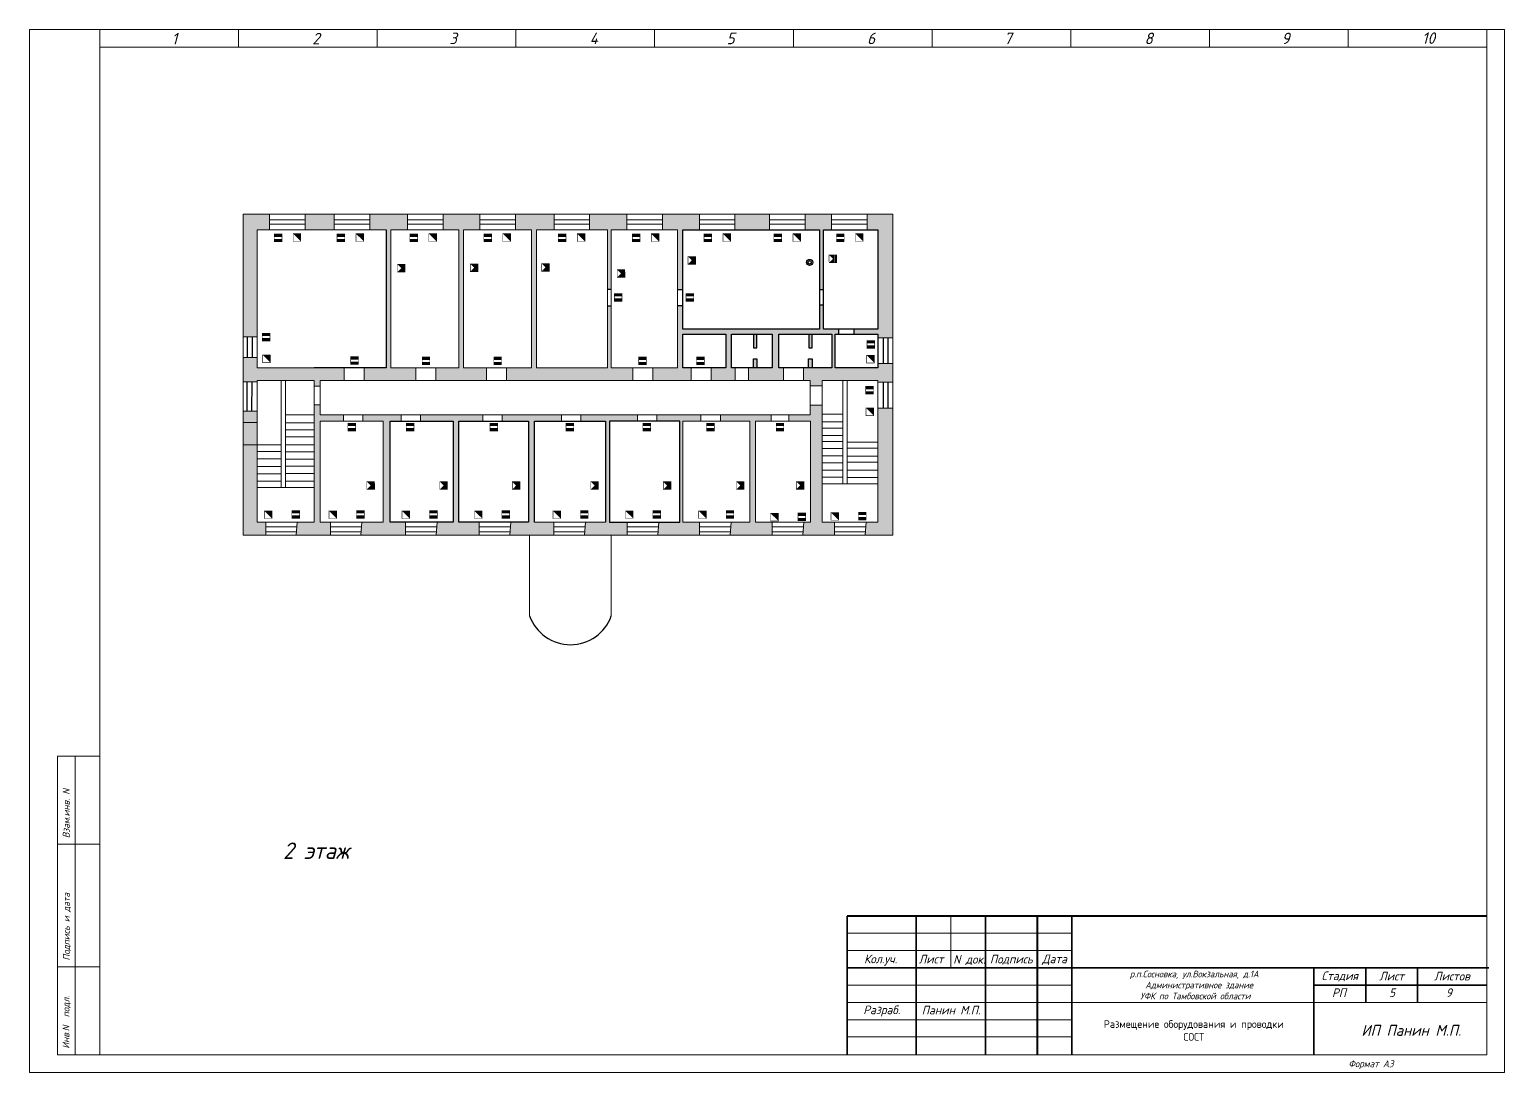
# Model space of a CAD drawing. Header units: inches. Extents: x 859 to 2956, y 393 to 1752.
# Drawn here: x 2819.3 to 2953.7, y 1158.6 to 1253.6 of the extents above; entities that cross this region are included whole.
import ezdxf

# ---------------------------------------------------------------- set-up
doc = ezdxf.new("R2010")
doc.units = ezdxf.units.IN
doc.header["$MEASUREMENT"] = 0
doc.linetypes.add('Caddy_Solid', pattern=[0])
doc.layers.get('0').transparency = 0.7
for name, color, linetype in [('BLK_12_THHN', 9, 'Continuous'), ('DESC', 7, 'Continuous'), ('LINK', 9, 'Continuous')]:
    doc.layers.add(name, color=color, linetype=linetype)
doc.styles.get("Standard").update_dxf_attribs({"font": 'GOST_Common Italic_0.ttf'})

# ---------------------------------------------------------------- blocks, each defined once
blk = doc.blocks.new('Звуковой')
blk.add_lwpolyline([(0.1, 2.9, 0, 4, 0), (1.5, 1.51, 4, 4, 0)], format="xyseb")
at = {"const_width": 0.2}
blk.add_lwpolyline([(0, 0), (0, 3), (3, 3), (3, 0)], close=True, dxfattribs=at)
blk = doc.blocks.new('Объем')
at = {"const_width": 0.2}
blk.add_lwpolyline([(0, 0), (0, 3), (3, 3), (3, 0)], close=True, dxfattribs=at)
for points in [[(0.21, 2.94), (0.21, 0.09)], [(0.41, 2.94), (0.41, 0.09)], [(0.61, 2.94), (0.61, 0.09)], [(0.8, 2.94), (0.8, 0.09)], [(1.01, 2.94), (1.01, 0.09)], [(1.21, 2.94), (1.21, 0.09)], [(1.39, 1.52), (2.81, 2.97)], [(1.39, 2.94), (1.39, 0.09)], [(1.39, 1.48), (2.82, 0.03)], [(1.56, 2.93), (1.56, 1.76)], [(1.56, 0.09), (1.56, 1.25)], [(1.74, 0.06), (1.74, 1.05)], [(1.76, 2.94), (1.76, 1.94)], [(1.94, 2.95), (1.94, 2.15)], [(1.94, 0.06), (1.94, 0.87)], [(2.13, 2.93), (2.13, 2.33)], [(2.13, 0.05), (2.13, 0.66)], [(2.3, 2.93), (2.3, 2.52)], [(2.31, 0.06), (2.31, 0.48)], [(2.49, 2.94), (2.49, 2.7)], [(2.49, 0.07), (2.49, 0.29)]]:
    blk.add_lwpolyline(points, dxfattribs=at)

msp = doc.modelspace()

# ---------------------------------------------------------------- hatches: boundary and pattern name
at = {"layer": 'DESC', "lineweight": 15}
h = msp.add_hatch(color=0, dxfattribs=at)
h.dxf.hatch_style = 1
h.paths.add_polyline_path([(2841.56, 1234.53), (2841.56, 1234.27), (2842.27, 1234.27), (2842.27, 1234.53)])
h.paths.add_polyline_path([(2842.27, 1234.71), (2842.27, 1234.97), (2841.56, 1234.97), (2841.56, 1234.71)])
h = msp.add_hatch(color=0, dxfattribs=at)
h.dxf.hatch_style = 1
h.paths.add_polyline_path([(2847.29, 1234.53), (2847.29, 1234.27), (2848, 1234.27), (2848, 1234.53)])
h.paths.add_polyline_path([(2848, 1234.71), (2848, 1234.97), (2847.29, 1234.97), (2847.29, 1234.71)])
h = msp.add_hatch(color=0, dxfattribs=at)
h.dxf.hatch_style = 1
h.paths.add_polyline_path([(2853.92, 1234.53), (2853.92, 1234.27), (2854.63, 1234.27), (2854.63, 1234.53)])
h.paths.add_polyline_path([(2854.63, 1234.71), (2854.63, 1234.97), (2853.92, 1234.97), (2853.92, 1234.71)])
h = msp.add_hatch(color=0, dxfattribs=at)
h.dxf.hatch_style = 1
h.paths.add_polyline_path([(2860.67, 1234.53), (2860.67, 1234.27), (2861.38, 1234.27), (2861.38, 1234.53)])
h.paths.add_polyline_path([(2861.38, 1234.71), (2861.38, 1234.97), (2860.67, 1234.97), (2860.67, 1234.71)])
h = msp.add_hatch(color=0, dxfattribs=at)
h.dxf.hatch_style = 1
h.paths.add_polyline_path([(2867.44, 1234.53), (2867.44, 1234.27), (2868.15, 1234.27), (2868.15, 1234.53)])
h.paths.add_polyline_path([(2868.15, 1234.71), (2868.15, 1234.97), (2867.44, 1234.97), (2867.44, 1234.71)])
h = msp.add_hatch(color=0, dxfattribs=at)
h.dxf.hatch_style = 1
h.paths.add_polyline_path([(2874.19, 1234.53), (2874.19, 1234.27), (2874.9, 1234.27), (2874.9, 1234.53)])
h.paths.add_polyline_path([(2874.9, 1234.71), (2874.9, 1234.97), (2874.19, 1234.97), (2874.19, 1234.71)])
h = msp.add_hatch(color=0, dxfattribs=at)
h.dxf.hatch_style = 1
h.paths.add_polyline_path([(2880.72, 1234.53), (2880.72, 1234.27), (2881.42, 1234.27), (2881.42, 1234.53)])
h.paths.add_polyline_path([(2881.42, 1234.71), (2881.42, 1234.97), (2880.72, 1234.97), (2880.72, 1234.71)])
h = msp.add_hatch(color=0, dxfattribs=at)
h.dxf.hatch_style = 1
h.paths.add_polyline_path([(2887.09, 1234.53), (2887.09, 1234.27), (2887.8, 1234.27), (2887.8, 1234.53)])
h.paths.add_polyline_path([(2887.8, 1234.71), (2887.8, 1234.97), (2887.09, 1234.97), (2887.09, 1234.71)])
h = msp.add_hatch(color=0, dxfattribs=at)
h.dxf.hatch_style = 1
h.paths.add_polyline_path([(2892.8, 1234.53), (2892.8, 1234.27), (2893.5, 1234.27), (2893.5, 1234.53)])
h.paths.add_polyline_path([(2893.5, 1234.71), (2893.5, 1234.97), (2892.8, 1234.97), (2892.8, 1234.71)])
h = msp.add_hatch(color=0, dxfattribs=at)
h.dxf.hatch_style = 1
h.paths.add_polyline_path([(2872.55, 1229.1), (2872.55, 1228.84), (2873.25, 1228.84), (2873.25, 1229.1)])
h.paths.add_polyline_path([(2873.25, 1229.28), (2873.25, 1229.55), (2872.55, 1229.55), (2872.55, 1229.28)])
h = msp.add_hatch(color=0, dxfattribs=at)
h.dxf.hatch_style = 1
h.paths.add_polyline_path([(2879.09, 1229.1), (2879.09, 1228.84), (2879.8, 1228.84), (2879.8, 1229.1)])
h.paths.add_polyline_path([(2879.8, 1229.28), (2879.8, 1229.55), (2879.09, 1229.55), (2879.09, 1229.28)])
h = msp.add_hatch(color=0, dxfattribs=at)
h.dxf.hatch_style = 1
h.paths.add_polyline_path([(2840.47, 1225.49), (2840.47, 1225.23), (2841.18, 1225.23), (2841.18, 1225.49)])
h.paths.add_polyline_path([(2841.18, 1225.67), (2841.18, 1225.93), (2840.47, 1225.93), (2840.47, 1225.67)])
h = msp.add_hatch(color=0, dxfattribs=at)
h.dxf.hatch_style = 1
h.paths.add_polyline_path([(2895.58, 1224.82), (2895.58, 1224.56), (2896.28, 1224.56), (2896.28, 1224.82)])
h.paths.add_polyline_path([(2896.28, 1225), (2896.28, 1225.27), (2895.58, 1225.27), (2895.58, 1225)])
h = msp.add_hatch(color=0, dxfattribs=at)
h.dxf.hatch_style = 1
h.paths.add_polyline_path([(2848.53, 1223.34), (2848.53, 1223.08), (2849.24, 1223.08), (2849.24, 1223.34)])
h.paths.add_polyline_path([(2849.24, 1223.52), (2849.24, 1223.79), (2848.53, 1223.79), (2848.53, 1223.52)])
h = msp.add_hatch(color=0, dxfattribs=at)
h.dxf.hatch_style = 1
h.paths.add_polyline_path([(2855.05, 1223.32), (2855.05, 1223.06), (2855.75, 1223.06), (2855.75, 1223.32)])
h.paths.add_polyline_path([(2855.75, 1223.5), (2855.75, 1223.76), (2855.05, 1223.76), (2855.05, 1223.5)])
h = msp.add_hatch(color=0, dxfattribs=at)
h.dxf.hatch_style = 1
h.paths.add_polyline_path([(2861.57, 1223.32), (2861.57, 1223.06), (2862.27, 1223.06), (2862.27, 1223.32)])
h.paths.add_polyline_path([(2862.27, 1223.5), (2862.27, 1223.76), (2861.57, 1223.76), (2861.57, 1223.5)])
h = msp.add_hatch(color=0, dxfattribs=at)
h.dxf.hatch_style = 1
h.paths.add_polyline_path([(2874.77, 1223.32), (2874.77, 1223.06), (2875.47, 1223.06), (2875.47, 1223.32)])
h.paths.add_polyline_path([(2875.47, 1223.5), (2875.47, 1223.76), (2874.77, 1223.76), (2874.77, 1223.5)])
h = msp.add_hatch(color=0, dxfattribs=at)
h.dxf.hatch_style = 1
h.paths.add_polyline_path([(2880.04, 1223.32), (2880.04, 1223.06), (2880.75, 1223.06), (2880.75, 1223.32)])
h.paths.add_polyline_path([(2880.75, 1223.5), (2880.75, 1223.76), (2880.04, 1223.76), (2880.04, 1223.5)])
h = msp.add_hatch(color=0, dxfattribs=at)
h.dxf.hatch_style = 1
h.paths.add_polyline_path([(2895.46, 1220.65), (2895.46, 1220.39), (2896.17, 1220.39), (2896.17, 1220.65)])
h.paths.add_polyline_path([(2896.17, 1220.83), (2896.17, 1221.09), (2895.46, 1221.09), (2895.46, 1220.83)])
h = msp.add_hatch(color=0, dxfattribs=at)
h.dxf.hatch_style = 1
h.paths.add_polyline_path([(2848.27, 1217.29), (2848.27, 1217.02), (2848.98, 1217.02), (2848.98, 1217.29)])
h.paths.add_polyline_path([(2848.98, 1217.47), (2848.98, 1217.73), (2848.27, 1217.73), (2848.27, 1217.47)])
h = msp.add_hatch(color=0, dxfattribs=at)
h.dxf.hatch_style = 1
h.paths.add_polyline_path([(2853.59, 1217.29), (2853.59, 1217.02), (2854.3, 1217.02), (2854.3, 1217.29)])
h.paths.add_polyline_path([(2854.3, 1217.47), (2854.3, 1217.73), (2853.59, 1217.73), (2853.59, 1217.47)])
h = msp.add_hatch(color=0, dxfattribs=at)
h.dxf.hatch_style = 1
h.paths.add_polyline_path([(2861.23, 1217.29), (2861.23, 1217.02), (2861.93, 1217.02), (2861.93, 1217.29)])
h.paths.add_polyline_path([(2861.93, 1217.47), (2861.93, 1217.73), (2861.23, 1217.73), (2861.23, 1217.47)])
h = msp.add_hatch(color=0, dxfattribs=at)
h.dxf.hatch_style = 1
h.paths.add_polyline_path([(2868.16, 1217.29), (2868.16, 1217.02), (2868.87, 1217.02), (2868.87, 1217.29)])
h.paths.add_polyline_path([(2868.87, 1217.47), (2868.87, 1217.73), (2868.16, 1217.73), (2868.16, 1217.47)])
h = msp.add_hatch(color=0, dxfattribs=at)
h.dxf.hatch_style = 1
h.paths.add_polyline_path([(2875.15, 1217.29), (2875.15, 1217.02), (2875.86, 1217.02), (2875.86, 1217.29)])
h.paths.add_polyline_path([(2875.86, 1217.47), (2875.86, 1217.73), (2875.15, 1217.73), (2875.15, 1217.47)])
h = msp.add_hatch(color=0, dxfattribs=at)
h.dxf.hatch_style = 1
h.paths.add_polyline_path([(2880.95, 1217.29), (2880.95, 1217.02), (2881.66, 1217.02), (2881.66, 1217.29)])
h.paths.add_polyline_path([(2881.66, 1217.47), (2881.66, 1217.73), (2880.95, 1217.73), (2880.95, 1217.47)])
h = msp.add_hatch(color=0, dxfattribs=at)
h.dxf.hatch_style = 1
h.paths.add_polyline_path([(2887.3, 1217.29), (2887.3, 1217.02), (2888, 1217.02), (2888, 1217.29)])
h.paths.add_polyline_path([(2888, 1217.47), (2888, 1217.73), (2887.3, 1217.73), (2887.3, 1217.47)])
h = msp.add_hatch(color=0, dxfattribs=at)
h.dxf.hatch_style = 1
h.paths.add_polyline_path([(2843.17, 1209.33), (2843.17, 1209.07), (2843.88, 1209.07), (2843.88, 1209.33)])
h.paths.add_polyline_path([(2843.88, 1209.51), (2843.88, 1209.77), (2843.17, 1209.77), (2843.17, 1209.51)])
h = msp.add_hatch(color=0, dxfattribs=at)
h.dxf.hatch_style = 1
h.paths.add_polyline_path([(2849.06, 1209.33), (2849.06, 1209.07), (2849.77, 1209.07), (2849.77, 1209.33)])
h.paths.add_polyline_path([(2849.77, 1209.51), (2849.77, 1209.77), (2849.06, 1209.77), (2849.06, 1209.51)])
h = msp.add_hatch(color=0, dxfattribs=at)
h.dxf.hatch_style = 1
h.paths.add_polyline_path([(2855.71, 1209.33), (2855.71, 1209.07), (2856.42, 1209.07), (2856.42, 1209.33)])
h.paths.add_polyline_path([(2856.42, 1209.51), (2856.42, 1209.77), (2855.71, 1209.77), (2855.71, 1209.51)])
h = msp.add_hatch(color=0, dxfattribs=at)
h.dxf.hatch_style = 1
h.paths.add_polyline_path([(2862.31, 1209.33), (2862.31, 1209.07), (2863.02, 1209.07), (2863.02, 1209.33)])
h.paths.add_polyline_path([(2863.02, 1209.51), (2863.02, 1209.77), (2862.31, 1209.77), (2862.31, 1209.51)])
h = msp.add_hatch(color=0, dxfattribs=at)
h.dxf.hatch_style = 1
h.paths.add_polyline_path([(2869.47, 1209.33), (2869.47, 1209.07), (2870.17, 1209.07), (2870.17, 1209.33)])
h.paths.add_polyline_path([(2870.17, 1209.51), (2870.17, 1209.77), (2869.47, 1209.77), (2869.47, 1209.51)])
h = msp.add_hatch(color=0, dxfattribs=at)
h.dxf.hatch_style = 1
h.paths.add_polyline_path([(2876.07, 1209.33), (2876.07, 1209.07), (2876.77, 1209.07), (2876.77, 1209.33)])
h.paths.add_polyline_path([(2876.77, 1209.51), (2876.77, 1209.77), (2876.07, 1209.77), (2876.07, 1209.51)])
h = msp.add_hatch(color=0, dxfattribs=at)
h.dxf.hatch_style = 1
h.paths.add_polyline_path([(2882.74, 1209.33), (2882.74, 1209.07), (2883.45, 1209.07), (2883.45, 1209.33)])
h.paths.add_polyline_path([(2883.45, 1209.51), (2883.45, 1209.77), (2882.74, 1209.77), (2882.74, 1209.51)])
h = msp.add_hatch(color=0, dxfattribs=at)
h.dxf.hatch_style = 1
h.paths.add_polyline_path([(2894.8, 1209.18), (2894.8, 1208.92), (2895.5, 1208.92), (2895.5, 1209.18)])
h.paths.add_polyline_path([(2895.5, 1209.36), (2895.5, 1209.62), (2894.8, 1209.62), (2894.8, 1209.36)])
h = msp.add_hatch(color=0, dxfattribs=at)
h.dxf.hatch_style = 1
h.paths.add_polyline_path([(2889.29, 1209.11), (2889.29, 1208.85), (2889.99, 1208.85), (2889.99, 1209.11)])
h.paths.add_polyline_path([(2889.99, 1209.29), (2889.99, 1209.55), (2889.29, 1209.55), (2889.29, 1209.29)])
at = {"layer": 'LINK'}
h = msp.add_hatch(color=0, dxfattribs=at)
h.dxf.hatch_style = 1
h.paths.add_polyline_path([(2840, 1235.35), (2841.12, 1235.35), (2841.12, 1236.79), (2838.73, 1236.79), (2838.73, 1225.6), (2840, 1225.6)])
h.paths.add_polyline_path([(2847.02, 1236.79), (2844.37, 1236.79), (2844.37, 1235.35), (2847.02, 1235.35)])
h.paths.add_polyline_path([(2853.72, 1236.79), (2850.27, 1236.79), (2850.27, 1235.35), (2851.77, 1235.35), (2851.77, 1222.78), (2849.77, 1222.78), (2849.77, 1221.64), (2854.48, 1221.64), (2854.48, 1222.78), (2852.2, 1222.78), (2852.2, 1235.35), (2853.72, 1235.35)])
h.paths.add_polyline_path([(2860.29, 1236.79), (2856.97, 1236.79), (2856.97, 1235.35), (2858.4, 1235.35), (2858.4, 1222.78), (2856.3, 1222.78), (2856.3, 1221.64), (2860.91, 1221.64), (2860.91, 1222.78), (2858.81, 1222.78), (2858.81, 1235.35), (2860.29, 1235.35)])
h.paths.add_polyline_path([(2867.06, 1236.79), (2863.54, 1236.79), (2863.54, 1235.35), (2865.01, 1235.35), (2865.01, 1222.78), (2862.73, 1222.78), (2862.73, 1221.64), (2874.23, 1221.64), (2874.23, 1222.78), (2872.26, 1222.78), (2872.26, 1228.41), (2871.93, 1228.41), (2871.93, 1222.78), (2865.45, 1222.78), (2865.45, 1235.35), (2867.06, 1235.35)])
h.paths.add_polyline_path([(2873.69, 1236.79), (2870.3, 1236.79), (2870.3, 1235.35), (2871.93, 1235.35), (2871.93, 1229.92), (2872.26, 1229.92), (2872.26, 1235.35), (2873.69, 1235.35)], flags=17)
h.paths.add_polyline_path([(2880.31, 1236.79), (2876.93, 1236.79), (2876.93, 1235.35), (2878.32, 1235.35), (2878.32, 1229.92), (2878.8, 1229.92), (2878.8, 1235.35), (2880.31, 1235.35)])
h.paths.add_polyline_path([(2886.69, 1236.79), (2883.55, 1236.79), (2883.55, 1235.35), (2886.69, 1235.35)])
h.paths.add_polyline_path([(2892.35, 1236.79), (2889.94, 1236.79), (2889.94, 1235.35), (2891.26, 1235.35), (2891.26, 1229.92), (2891.63, 1229.92), (2891.63, 1235.35), (2892.35, 1235.35)])
h.paths.add_polyline_path([(2897.94, 1236.79), (2895.6, 1236.79), (2895.6, 1235.35), (2896.58, 1235.35), (2896.58, 1226.31), (2894.41, 1226.31), (2894.41, 1225.85), (2896.58, 1225.85), (2896.58, 1225.51), (2897.94, 1225.51)])
h.paths.add_polyline_path([(2893.01, 1226.31), (2891.63, 1226.31), (2891.63, 1228.51), (2891.26, 1228.51), (2891.26, 1226.31), (2878.8, 1226.31), (2878.8, 1228.46), (2878.32, 1228.46), (2878.32, 1222.78), (2876.06, 1222.78), (2876.06, 1221.64), (2879.57, 1221.64), (2879.57, 1222.78), (2878.8, 1222.78), (2878.8, 1225.85), (2882.73, 1225.85), (2882.73, 1222.78), (2881.39, 1222.78), (2881.39, 1221.64), (2883.58, 1221.64), (2883.58, 1222.78), (2883.23, 1222.78), (2883.23, 1225.85), (2886.95, 1225.85), (2886.95, 1222.78), (2884.79, 1222.78), (2884.79, 1221.64), (2887.97, 1221.64), (2887.97, 1222.78), (2887.53, 1222.78), (2887.53, 1225.85), (2892.38, 1225.85), (2892.38, 1222.78), (2889.8, 1222.78), (2889.8, 1221.64), (2890.41, 1221.64), (2890.41, 1221.13), (2891.48, 1221.13), (2891.48, 1221.63), (2896.58, 1221.63), (2896.58, 1221.46), (2897.94, 1221.46), (2897.94, 1223.17), (2896.58, 1223.17), (2896.58, 1222.78), (2892.67, 1222.78), (2892.67, 1225.85), (2893.01, 1225.85)])
h.paths.add_polyline_path([(2897.94, 1219.11), (2896.58, 1219.11), (2896.58, 1208.71), (2895.49, 1208.71), (2895.4, 1207.52), (2897.94, 1207.52)])
h.paths.add_polyline_path([(2891.48, 1219.38), (2890.41, 1219.38), (2890.41, 1218.49), (2888.47, 1218.49), (2888.47, 1217.93), (2890.43, 1217.93), (2890.43, 1208.71), (2889.82, 1208.71), (2889.73, 1207.52), (2892.62, 1207.52), (2892.62, 1208.71), (2891.48, 1208.71)])
h.paths.add_polyline_path([(2886.95, 1208.71), (2885.42, 1208.71), (2885.42, 1217.93), (2886.85, 1217.93), (2886.85, 1218.49), (2882.22, 1218.49), (2882.22, 1217.93), (2884.9, 1217.93), (2884.9, 1208.71), (2883.2, 1208.71), (2883.11, 1207.52), (2886.95, 1207.52)])
h.paths.add_polyline_path([(2880.33, 1208.71), (2878.81, 1208.71), (2878.81, 1217.93), (2880.44, 1217.93), (2880.44, 1218.49), (2876.43, 1218.49), (2876.43, 1217.93), (2878.51, 1217.93), (2878.51, 1208.71), (2876.61, 1208.71), (2876.52, 1207.52), (2880.33, 1207.52)])
h.paths.add_polyline_path([(2873.74, 1208.71), (2872.11, 1208.71), (2872.11, 1217.93), (2874.67, 1217.93), (2874.67, 1218.49), (2871.74, 1218.49), (2869.51, 1218.49), (2869.51, 1217.93), (2871.74, 1217.93), (2871.74, 1208.71), (2869.92, 1208.71), (2869.83, 1207.52), (2873.74, 1207.52)])
h.paths.add_polyline_path([(2867.05, 1208.71), (2865.28, 1208.71), (2865.28, 1217.93), (2867.75, 1217.93), (2867.75, 1218.49), (2862.35, 1218.49), (2862.35, 1217.93), (2864.75, 1217.93), (2864.75, 1208.71), (2863.11, 1208.71), (2863.02, 1207.52), (2867.05, 1207.52)])
h.paths.add_polyline_path([(2860.25, 1208.71), (2858.4, 1208.71), (2858.4, 1217.93), (2860.58, 1217.93), (2860.58, 1218.49), (2854.9, 1218.49), (2854.9, 1217.93), (2857.87, 1217.93), (2857.87, 1208.71), (2856.4, 1208.71), (2856.32, 1207.52), (2860.25, 1207.52)])
h.paths.add_polyline_path([(2853.54, 1208.71), (2852.12, 1208.71), (2852.12, 1217.93), (2853.13, 1217.93), (2853.13, 1218.49), (2849.63, 1218.49), (2849.63, 1217.93), (2851.48, 1217.93), (2851.48, 1208.71), (2849.55, 1208.71), (2849.46, 1207.52), (2853.54, 1207.52)])
h.paths.add_polyline_path([(2846.68, 1208.71), (2845.75, 1208.71), (2845.75, 1217.93), (2847.87, 1217.93), (2847.87, 1218.49), (2845.75, 1218.49), (2845.75, 1219.42), (2845.2, 1219.42), (2845.2, 1208.71), (2843.67, 1208.71), (2843.58, 1207.52), (2846.68, 1207.52)])
h.paths.add_polyline_path([(2840.8, 1208.71), (2840, 1208.71), (2840, 1215.77), (2838.73, 1215.77), (2838.73, 1207.52), (2840.8, 1207.52)])
h.paths.add_polyline_path([(2847.94, 1222.78), (2845.2, 1222.78), (2840, 1222.78), (2840, 1223.73), (2838.73, 1223.73), (2838.73, 1221.5), (2840, 1221.5), (2840, 1221.64), (2845.2, 1221.64), (2845.2, 1221.12), (2845.75, 1221.12), (2845.75, 1221.64), (2847.94, 1221.64)])
h.paths.add_polyline_path([(2840, 1217.81), (2838.73, 1217.81), (2838.73, 1215.77), (2840, 1215.77)])
h.paths.add_polyline_path([(2840, 1218.83), (2838.73, 1218.83), (2838.73, 1217.81), (2840, 1217.81)])
h = msp.add_hatch(color=0, dxfattribs=at)
h.dxf.hatch_style = 1
h.paths.add_polyline_path([(2885.55, 1225.85), (2885.24, 1225.85), (2885.24, 1224.59), (2885.55, 1224.59)])
h.paths.add_polyline_path([(2885.23, 1222.78), (2885.55, 1222.78), (2885.55, 1223.61), (2885.23, 1223.61)])
h.paths.add_polyline_path([(2890.27, 1224.59), (2890.58, 1224.59), (2890.58, 1225.85), (2890.27, 1225.85)])
h.paths.add_polyline_path([(2890.26, 1222.78), (2890.58, 1222.78), (2890.58, 1223.61), (2890.26, 1223.61)])

# ---------------------------------------------------------------- linework, layer by layer
at = {"layer": 'BLK_12_THHN', "color": 0, "lineweight": 15}
for p, q in [((2838.73, 1236.79), (2897.94, 1236.79)), ((2838.73, 1207.52), (2838.73, 1236.79)), ((2841.12, 1236.79), (2841.12, 1235.35)), ((2844.37, 1236.79), (2844.37, 1235.35)), ((2847.02, 1236.79), (2847.02, 1235.35)), ((2850.27, 1236.79), (2850.27, 1235.35)), ((2853.72, 1236.79), (2853.72, 1235.35)), ((2856.97, 1236.79), (2856.97, 1235.35)), ((2860.29, 1236.79), (2860.29, 1235.35)), ((2863.54, 1236.79), (2863.54, 1235.35)), ((2867.06, 1236.79), (2867.06, 1235.35)), ((2870.3, 1236.79), (2870.3, 1235.35)), ((2873.69, 1236.79), (2873.69, 1235.35)), ((2876.93, 1236.79), (2876.93, 1235.35)), ((2880.31, 1236.79), (2880.31, 1235.35)), ((2883.55, 1236.79), (2883.55, 1235.35)), ((2886.69, 1236.79), (2886.69, 1235.35)), ((2889.94, 1236.79), (2889.94, 1235.35)), ((2892.35, 1236.79), (2892.35, 1235.35)), ((2895.6, 1236.79), (2895.6, 1235.35)), ((2897.94, 1236.79), (2897.94, 1207.52)), ((2840, 1235.35), (2851.77, 1235.35)), ((2840, 1222.78), (2840, 1235.35)), ((2841.12, 1236.28), (2844.37, 1236.28)), ((2841.12, 1235.88), (2844.37, 1235.88)), ((2847.02, 1236.28), (2850.27, 1236.28)), ((2847.02, 1235.88), (2850.27, 1235.88)), ((2853.72, 1236.28), (2856.97, 1236.28)), ((2853.72, 1235.88), (2856.97, 1235.88)), ((2860.29, 1236.28), (2863.54, 1236.28)), ((2860.29, 1235.88), (2863.54, 1235.88)), ((2867.06, 1236.28), (2870.3, 1236.28)), ((2867.06, 1235.88), (2870.3, 1235.88)), ((2873.69, 1236.28), (2876.93, 1236.28)), ((2873.69, 1235.88), (2876.93, 1235.88)), ((2880.31, 1236.28), (2883.55, 1236.28)), ((2880.31, 1235.88), (2883.55, 1235.88)), ((2886.69, 1236.28), (2889.94, 1236.28)), ((2886.69, 1235.88), (2889.94, 1235.88)), ((2892.35, 1236.28), (2895.6, 1236.28)), ((2892.35, 1235.88), (2895.6, 1235.88)), ((2838.73, 1225.6), (2840, 1225.6)), ((2896.58, 1225.51), (2897.94, 1225.51)), ((2838.73, 1223.73), (2840, 1223.73)), ((2896.58, 1223.17), (2897.94, 1223.17)), ((2845.2, 1222.78), (2840, 1222.78)), ((2847.94, 1222.78), (2847.94, 1221.64)), ((2849.77, 1222.78), (2849.77, 1221.64)), ((2854.48, 1222.78), (2854.48, 1221.64)), ((2856.3, 1222.78), (2856.3, 1221.64)), ((2860.91, 1222.78), (2860.91, 1221.64)), ((2862.73, 1222.78), (2862.73, 1221.64)), ((2874.23, 1222.78), (2874.23, 1221.64)), ((2876.06, 1222.78), (2876.06, 1221.64)), ((2879.57, 1222.78), (2879.57, 1221.64)), ((2881.39, 1222.78), (2881.39, 1221.64)), ((2883.58, 1222.78), (2883.58, 1221.64)), ((2884.79, 1222.78), (2884.79, 1221.64)), ((2887.97, 1222.78), (2887.97, 1221.64)), ((2889.8, 1222.78), (2889.8, 1221.64)), ((2838.73, 1221.5), (2840, 1221.5)), ((2842.19, 1221.64), (2842.19, 1211.88)), ((2842.6, 1221.64), (2842.6, 1211.88)), ((2845.2, 1221.12), (2845.75, 1221.12)), ((2845.75, 1218.49), (2845.75, 1221.64)), ((2845.75, 1221.64), (2890.41, 1221.64)), ((2890.41, 1221.64), (2890.41, 1218.49)), ((2890.41, 1221.13), (2891.48, 1221.13)), ((2893.38, 1221.63), (2893.38, 1212.21)), ((2893.76, 1221.63), (2893.76, 1212.21)), ((2896.58, 1221.46), (2897.94, 1221.46)), ((2845.2, 1219.42), (2845.75, 1219.42)), ((2890.41, 1219.38), (2891.48, 1219.38)), ((2896.58, 1219.11), (2897.94, 1219.11)), ((2838.73, 1218.83), (2840, 1218.83)), ((2838.73, 1217.81), (2840, 1217.81)), ((2842.6, 1218.49), (2845.2, 1218.49)), ((2842.6, 1217.76), (2845.2, 1217.76)), ((2871.94, 1218.49), (2845.75, 1218.49)), ((2847.87, 1218.49), (2847.87, 1217.93)), ((2849.63, 1218.49), (2849.63, 1217.93)), ((2853.13, 1218.49), (2853.13, 1217.93)), ((2854.9, 1218.49), (2854.9, 1217.93)), ((2860.58, 1218.49), (2860.58, 1217.93)), ((2862.35, 1218.49), (2862.35, 1217.93)), ((2867.75, 1218.49), (2867.75, 1217.93)), ((2869.51, 1218.49), (2869.51, 1217.93)), ((2890.41, 1218.49), (2871.74, 1218.49)), ((2874.67, 1218.49), (2874.67, 1217.93)), ((2876.43, 1218.49), (2876.43, 1217.93)), ((2880.44, 1218.49), (2880.44, 1217.93)), ((2882.22, 1218.49), (2882.22, 1217.93)), ((2886.85, 1218.49), (2886.85, 1217.93)), ((2888.47, 1218.49), (2888.47, 1217.93)), ((2891.48, 1218.57), (2893.38, 1218.57)), ((2891.48, 1217.85), (2893.38, 1217.85)), ((2842.6, 1217.13), (2845.2, 1217.13)), ((2842.6, 1216.48), (2845.2, 1216.48)), ((2891.48, 1217.27), (2893.38, 1217.27)), ((2891.48, 1216.62), (2893.38, 1216.62)), ((2840, 1215.77), (2838.73, 1215.77)), ((2840, 1215.77), (2842.19, 1215.77)), ((2840, 1215.17), (2842.19, 1215.17)), ((2842.6, 1215.77), (2845.2, 1215.77)), ((2842.6, 1215.14), (2845.2, 1215.14)), ((2891.48, 1216.07), (2893.38, 1216.07)), ((2891.48, 1215.42), (2893.38, 1215.42)), ((2893.76, 1216), (2896.58, 1216)), ((2893.76, 1215.46), (2896.58, 1215.46)), ((2840, 1214.49), (2842.19, 1214.49)), ((2840, 1213.8), (2842.19, 1213.8)), ((2842.6, 1214.47), (2845.2, 1214.47)), ((2842.6, 1213.82), (2845.2, 1213.82)), ((2891.48, 1214.77), (2893.38, 1214.77)), ((2891.48, 1214.12), (2893.38, 1214.12)), ((2893.76, 1214.74), (2896.58, 1214.74)), ((2893.76, 1214.19), (2896.58, 1214.19)), ((2840, 1213.13), (2842.19, 1213.13)), ((2840, 1212.46), (2842.19, 1212.46)), ((2842.6, 1213.15), (2845.2, 1213.15)), ((2842.6, 1212.46), (2845.2, 1212.46)), ((2891.48, 1213.44), (2893.38, 1213.44)), ((2891.48, 1212.83), (2893.38, 1212.83)), ((2893.76, 1213.44), (2896.58, 1213.44)), ((2893.76, 1212.79), (2896.58, 1212.79)), ((2840, 1211.88), (2845.2, 1211.88)), ((2891.48, 1212.21), (2896.58, 1212.21)), ((2840.8, 1208.71), (2840.8, 1207.52)), ((2840.8, 1208.28), (2843.64, 1208.28)), ((2843.67, 1208.71), (2843.58, 1207.52)), ((2846.68, 1208.71), (2846.68, 1207.52)), ((2846.68, 1208.28), (2849.52, 1208.28)), ((2849.55, 1208.71), (2849.46, 1207.52)), ((2853.54, 1208.71), (2853.54, 1207.52)), ((2853.54, 1208.28), (2856.37, 1208.28)), ((2856.4, 1208.71), (2856.32, 1207.52)), ((2860.25, 1208.71), (2860.25, 1207.52)), ((2860.25, 1208.28), (2863.08, 1208.28)), ((2863.11, 1208.71), (2863.02, 1207.52)), ((2871.74, 1208.71), (2865.28, 1208.71)), ((2867.05, 1208.71), (2867.05, 1207.52)), ((2867.05, 1208.28), (2869.89, 1208.28)), ((2869.92, 1208.71), (2869.83, 1207.52)), ((2873.74, 1208.71), (2873.74, 1207.52)), ((2873.74, 1208.28), (2876.57, 1208.28)), ((2876.61, 1208.71), (2876.52, 1207.52)), ((2880.33, 1208.71), (2880.33, 1207.52)), ((2880.33, 1208.28), (2883.17, 1208.28)), ((2883.2, 1208.71), (2883.11, 1207.52)), ((2886.95, 1208.71), (2886.95, 1207.52)), ((2886.95, 1208.28), (2889.79, 1208.28)), ((2889.82, 1208.71), (2889.73, 1207.52)), ((2892.62, 1208.71), (2892.62, 1207.52)), ((2892.62, 1208.28), (2895.45, 1208.28)), ((2895.49, 1208.71), (2895.4, 1207.52)), ((2897.94, 1207.52), (2838.73, 1207.52)), ((2840.8, 1207.85), (2843.61, 1207.85)), ((2846.68, 1207.85), (2849.49, 1207.85)), ((2853.54, 1207.85), (2856.34, 1207.85)), ((2860.25, 1207.85), (2863.05, 1207.85)), ((2864.84, 1207.52), (2864.84, 1200.17)), ((2867.05, 1207.85), (2869.86, 1207.85)), ((2872.28, 1200.17), (2872.28, 1207.52)), ((2873.74, 1207.85), (2876.54, 1207.85)), ((2880.33, 1207.85), (2883.14, 1207.85)), ((2886.95, 1207.85), (2889.76, 1207.85)), ((2892.62, 1207.85), (2895.42, 1207.85))]:
    msp.add_line(p, q, dxfattribs=at)
for points in [[(2852.2, 1235.35), (2858.4, 1235.35), (2858.4, 1222.78), (2852.2, 1222.78)], [(2858.81, 1235.35), (2865.01, 1235.35), (2865.01, 1222.78), (2858.81, 1222.78)], [(2865.45, 1235.35), (2871.93, 1235.35), (2871.93, 1222.78), (2865.45, 1222.78)], [(2872.26, 1235.35), (2878.32, 1235.35), (2878.32, 1222.78), (2872.26, 1222.78)], [(2840, 1221.64), (2845.2, 1221.64), (2845.2, 1208.71), (2840, 1208.71)], [(2896.58, 1221.63), (2891.48, 1221.63), (2891.48, 1208.71), (2896.58, 1208.71)], [(2845.75, 1217.93), (2851.48, 1217.93), (2851.48, 1208.71), (2845.75, 1208.71)], [(2878.81, 1217.93), (2884.9, 1217.93), (2884.9, 1208.71), (2878.81, 1208.71)], [(2885.42, 1217.93), (2890.43, 1217.93), (2890.43, 1208.71), (2885.42, 1208.71)]]:
    msp.add_lwpolyline(points, close=True, dxfattribs=at)
at = {"layer": 'DESC', "linetype": 'Caddy_Solid', "lineweight": 15}
for p, q in [((2825.67, 1252.01), (2825.67, 1253.61)), ((2838.31, 1252.01), (2838.31, 1253.61)), ((2850.95, 1252.01), (2850.95, 1253.61)), ((2863.59, 1252.01), (2863.59, 1253.61)), ((2876.23, 1252.01), (2876.23, 1253.61)), ((2888.87, 1252.01), (2888.87, 1253.61)), ((2901.51, 1252.01), (2901.51, 1253.61)), ((2914.15, 1252.01), (2914.15, 1253.61)), ((2926.79, 1252.01), (2926.79, 1253.61)), ((2939.43, 1252.01), (2939.43, 1253.61)), ((2952.07, 1252.01), (2952.07, 1253.61)), ((2825.67, 1251.99), (2952.07, 1251.99)), ((2825.67, 1251.99), (2825.67, 1160.17)), ((2952.07, 1251.99), (2952.07, 1160.17)), ((2821.83, 1160.19), (2821.83, 1187.39)), ((2821.83, 1187.39), (2825.67, 1187.39)), ((2823.43, 1187.39), (2823.43, 1160.19)), ((2821.83, 1179.37), (2825.67, 1179.37)), ((2821.83, 1168.19), (2825.67, 1168.19)), ((2952.07, 1160.17), (2821.83, 1160.17))]:
    msp.add_line(p, q, dxfattribs=at)
at = {"layer": 'DESC', "color": 0, "lineweight": 15}
for p, q in [((2903.22, 1172.83), (2903.22, 1168.11)), ((2893.77, 1171.26), (2914.25, 1171.26)), ((2893.77, 1169.68), (2914.25, 1169.68)), ((2893.77, 1166.53), (2914.25, 1166.53)), ((2893.77, 1164.96), (2914.25, 1164.96)), ((2914.25, 1164.96), (2952.05, 1164.96)), ((2893.77, 1163.38), (2914.25, 1163.38)), ((2893.77, 1161.81), (2914.25, 1161.81))]:
    msp.add_line(p, q, dxfattribs=at)
at = {"layer": 'DESC', "lineweight": 15}
msp.add_lwpolyline([(2819.27, 1158.57), (2953.67, 1158.57), (2953.67, 1253.61), (2819.27, 1253.61)], close=True, dxfattribs=at)
at = {"layer": 'DESC', "color": 0, "lineweight": 15}
for points, const_width in [([(2841.56, 1234.97), (2842.27, 1234.97), (2842.27, 1234.27), (2841.56, 1234.27), (2841.56, 1234.97)], 0.047), ([(2847.29, 1234.97), (2848, 1234.97), (2848, 1234.27), (2847.29, 1234.27), (2847.29, 1234.97)], 0.047), ([(2853.92, 1234.97), (2854.63, 1234.97), (2854.63, 1234.27), (2853.92, 1234.27), (2853.92, 1234.97)], 0.047), ([(2860.67, 1234.97), (2861.38, 1234.97), (2861.38, 1234.27), (2860.67, 1234.27), (2860.67, 1234.97)], 0.047), ([(2867.44, 1234.97), (2868.15, 1234.97), (2868.15, 1234.27), (2867.44, 1234.27), (2867.44, 1234.97)], 0.047), ([(2874.19, 1234.97), (2874.9, 1234.97), (2874.9, 1234.27), (2874.19, 1234.27), (2874.19, 1234.97)], 0.047), ([(2880.72, 1234.97), (2881.42, 1234.97), (2881.42, 1234.27), (2880.72, 1234.27), (2880.72, 1234.97)], 0.047), ([(2887.09, 1234.97), (2887.8, 1234.97), (2887.8, 1234.27), (2887.09, 1234.27), (2887.09, 1234.97)], 0.047), ([(2892.8, 1234.97), (2893.5, 1234.97), (2893.5, 1234.27), (2892.8, 1234.27), (2892.8, 1234.97)], 0.047), ([(2872.55, 1229.55), (2873.25, 1229.55), (2873.25, 1228.84), (2872.55, 1228.84), (2872.55, 1229.55)], 0.047), ([(2879.09, 1229.55), (2879.8, 1229.55), (2879.8, 1228.84), (2879.09, 1228.84), (2879.09, 1229.55)], 0.047), ([(2840.47, 1225.93), (2841.18, 1225.93), (2841.18, 1225.23), (2840.47, 1225.23), (2840.47, 1225.93)], 0.047), ([(2895.58, 1225.27), (2896.28, 1225.27), (2896.28, 1224.56), (2895.58, 1224.56), (2895.58, 1225.27)], 0.047), ([(2848.53, 1223.79), (2849.24, 1223.79), (2849.24, 1223.08), (2848.53, 1223.08), (2848.53, 1223.79)], 0.047), ([(2855.05, 1223.76), (2855.75, 1223.76), (2855.75, 1223.06), (2855.05, 1223.06), (2855.05, 1223.76)], 0.047), ([(2861.57, 1223.76), (2862.27, 1223.76), (2862.27, 1223.06), (2861.57, 1223.06), (2861.57, 1223.76)], 0.047), ([(2874.77, 1223.76), (2875.47, 1223.76), (2875.47, 1223.06), (2874.77, 1223.06), (2874.77, 1223.76)], 0.047), ([(2880.04, 1223.76), (2880.75, 1223.76), (2880.75, 1223.06), (2880.04, 1223.06), (2880.04, 1223.76)], 0.047), ([(2895.46, 1221.09), (2896.17, 1221.09), (2896.17, 1220.39), (2895.46, 1220.39), (2895.46, 1221.09)], 0.047), ([(2848.27, 1217.73), (2848.98, 1217.73), (2848.98, 1217.02), (2848.27, 1217.02), (2848.27, 1217.73)], 0.047), ([(2853.59, 1217.73), (2854.3, 1217.73), (2854.3, 1217.02), (2853.59, 1217.02), (2853.59, 1217.73)], 0.047), ([(2861.23, 1217.73), (2861.93, 1217.73), (2861.93, 1217.02), (2861.23, 1217.02), (2861.23, 1217.73)], 0.047), ([(2868.16, 1217.73), (2868.87, 1217.73), (2868.87, 1217.02), (2868.16, 1217.02), (2868.16, 1217.73)], 0.047), ([(2875.15, 1217.73), (2875.86, 1217.73), (2875.86, 1217.02), (2875.15, 1217.02), (2875.15, 1217.73)], 0.047), ([(2880.95, 1217.73), (2881.66, 1217.73), (2881.66, 1217.02), (2880.95, 1217.02), (2880.95, 1217.73)], 0.047), ([(2887.3, 1217.73), (2888, 1217.73), (2888, 1217.02), (2887.3, 1217.02), (2887.3, 1217.73)], 0.047), ([(2843.17, 1209.77), (2843.88, 1209.77), (2843.88, 1209.07), (2843.17, 1209.07), (2843.17, 1209.77)], 0.047), ([(2849.06, 1209.77), (2849.77, 1209.77), (2849.77, 1209.07), (2849.06, 1209.07), (2849.06, 1209.77)], 0.047), ([(2855.71, 1209.77), (2856.42, 1209.77), (2856.42, 1209.07), (2855.71, 1209.07), (2855.71, 1209.77)], 0.047), ([(2862.31, 1209.77), (2863.02, 1209.77), (2863.02, 1209.07), (2862.31, 1209.07), (2862.31, 1209.77)], 0.047), ([(2869.47, 1209.77), (2870.17, 1209.77), (2870.17, 1209.07), (2869.47, 1209.07), (2869.47, 1209.77)], 0.047), ([(2876.07, 1209.77), (2876.77, 1209.77), (2876.77, 1209.07), (2876.07, 1209.07), (2876.07, 1209.77)], 0.047), ([(2882.74, 1209.77), (2883.45, 1209.77), (2883.45, 1209.07), (2882.74, 1209.07), (2882.74, 1209.77)], 0.047), ([(2894.8, 1209.62), (2895.5, 1209.62), (2895.5, 1208.92), (2894.8, 1208.92), (2894.8, 1209.62)], 0.047), ([(2889.29, 1209.55), (2889.99, 1209.55), (2889.99, 1208.85), (2889.29, 1208.85), (2889.29, 1209.55)], 0.047), ([(2893.77, 1172.83), (2952.05, 1172.83)], 0.158), ([(2893.77, 1172.83), (2893.77, 1160.23)], 0.158), ([(2900.07, 1172.83), (2900.07, 1160.17)], 0.158), ([(2906.37, 1172.83), (2906.37, 1160.23)], 0.158), ([(2911.1, 1172.83), (2911.1, 1160.23)], 0.158), ([(2914.25, 1172.83), (2914.25, 1160.23)], 0.158), ([(2893.77, 1168.11), (2952.05, 1168.11)], 0.158), ([(2893.98, 1168.11), (2952.26, 1168.11)], 0.158), ([(2936.3, 1160.17), (2936.3, 1168.11)], 0.158), ([(2941.02, 1164.96), (2941.02, 1168.11)], 0.158), ([(2945.75, 1164.96), (2945.75, 1168.11)], 0.158), ([(2936.3, 1166.53), (2952.05, 1166.53)], 0.158)]:
    msp.add_lwpolyline(points, dxfattribs=dict(at, const_width=const_width))
at = {"layer": 'LINK', "color": 0}
for p, q in [((2851.77, 1235.35), (2851.77, 1222.78)), ((2872.26, 1229.92), (2871.93, 1229.92)), ((2878.32, 1229.92), (2878.8, 1229.92)), ((2891.26, 1229.92), (2891.63, 1229.92)), ((2878.32, 1228.46), (2878.8, 1228.46)), ((2891.26, 1228.51), (2891.63, 1228.51)), ((2872.26, 1228.41), (2871.93, 1228.41)), ((2885.24, 1225.85), (2885.24, 1224.59)), ((2885.55, 1224.59), (2885.55, 1225.85)), ((2890.27, 1225.85), (2890.27, 1224.59)), ((2890.58, 1224.59), (2890.58, 1225.85)), ((2893.01, 1225.85), (2893.01, 1226.31)), ((2894.41, 1225.85), (2894.41, 1226.31)), ((2839.09, 1225.6), (2839.09, 1223.73)), ((2839.57, 1225.6), (2839.57, 1223.73)), ((2885.24, 1224.59), (2885.55, 1224.59)), ((2890.27, 1224.59), (2890.58, 1224.59)), ((2897.04, 1225.51), (2897.04, 1223.17)), ((2897.49, 1225.51), (2897.49, 1223.17)), ((2885.23, 1222.78), (2885.23, 1223.61)), ((2885.23, 1223.61), (2885.55, 1223.61)), ((2885.55, 1223.61), (2885.55, 1222.78)), ((2890.26, 1222.78), (2890.26, 1223.61)), ((2890.26, 1223.61), (2890.58, 1223.61)), ((2890.58, 1223.61), (2890.58, 1222.78)), ((2851.77, 1222.78), (2845.2, 1222.78)), ((2839.06, 1221.5), (2839.06, 1218.83)), ((2839.52, 1221.5), (2839.5, 1218.83)), ((2897.04, 1221.46), (2897.04, 1219.11)), ((2897.49, 1221.46), (2897.49, 1219.11)), ((2865.28, 1208.71), (2865.28, 1217.93)), ((2865.28, 1217.93), (2871.74, 1217.93)), ((2871.74, 1217.93), (2871.74, 1208.71)), ((2878.51, 1217.93), (2872.11, 1217.93)), ((2872.11, 1217.93), (2872.11, 1208.71)), ((2878.51, 1208.71), (2878.51, 1217.93)), ((2872.11, 1208.71), (2878.51, 1208.71))]:
    msp.add_line(p, q, dxfattribs=at)
for points in [[(2878.8, 1235.35), (2891.26, 1235.35), (2891.26, 1226.31), (2878.8, 1226.31)], [(2891.63, 1235.35), (2896.58, 1235.35), (2896.58, 1226.31), (2891.63, 1226.31)], [(2878.8, 1225.85), (2882.73, 1225.85), (2882.73, 1222.78), (2878.8, 1222.78)], [(2883.23, 1225.85), (2886.95, 1225.85), (2886.95, 1222.78), (2883.23, 1222.78)], [(2887.53, 1225.85), (2892.38, 1225.85), (2892.38, 1222.78), (2887.53, 1222.78)], [(2892.67, 1225.85), (2896.58, 1225.85), (2896.58, 1222.78), (2892.67, 1222.78)], [(2852.12, 1217.93), (2857.87, 1217.93), (2857.87, 1208.71), (2852.12, 1208.71)], [(2858.4, 1217.93), (2864.75, 1217.93), (2864.75, 1208.71), (2858.4, 1208.71)]]:
    msp.add_lwpolyline(points, close=True, dxfattribs=at)
for radius in [0.279, 0.149]:
    msp.add_circle((2890.35, 1232.38), radius, dxfattribs=at)
msp.add_arc((2868.56, 1201.5), 3.95, 199.6835, 340.3165, dxfattribs=at)

# ---------------------------------------------------------------- block references
at = {"layer": 'DESC', "color": 0}
for name, p, xscale, yscale, zscale, rotation in [('Звуковой', (2843.29, 1235), 0.2351986559999729, 0.2351986559999729, 0.2351986559999729, 270), ('Звуковой', (2849.02, 1235), 0.2351986559999729, 0.2351986559999729, 0.2351986559999729, 270), ('Звуковой', (2855.66, 1235), 0.2351986559999729, 0.2351986559999729, 0.2351986559999729, 270), ('Звуковой', (2862.4, 1235), 0.2351986559999729, 0.2351986559999729, 0.2351986559999729, 270), ('Звуковой', (2869.18, 1235), 0.2351986559999729, 0.2351986559999729, 0.2351986559999729, 270), ('Звуковой', (2875.92, 1235), 0.2351986559999729, 0.2351986559999729, 0.2351986559999729, 270), ('Звуковой', (2882.45, 1235), 0.2351986559999729, 0.2351986559999729, 0.2351986559999729, 270), ('Звуковой', (2888.83, 1235), 0.2351986559999729, 0.2351986559999729, 0.2351986559999729, 270), ('Звуковой', (2894.53, 1235), 0.2351986559999729, 0.2351986559999729, 0.2351986559999729, 270), ('Объем', (2879.97, 1232.21), -0.2351865600000282, 0.2351865600000034, 0.23518656, 0.05815664228504325), ('Объем', (2892.83, 1232.36), -0.2351865600000282, 0.2351865600000034, 0.23518656, 0.05815664228504325), ('Объем', (2853.5, 1231.52), -0.2351865600000282, 0.2351865600000034, 0.23518656, 0.05815664228504325), ('Объем', (2860.14, 1231.55), -0.2351865600000282, 0.2351865600000034, 0.23518656, 0.05815664228504325), ('Объем', (2866.64, 1231.58), -0.2351865600000282, 0.2351865600000034, 0.23518656, 0.05815664228504325), ('Объем', (2873.52, 1231.03), -0.2351865600000282, 0.2351865600000034, 0.23518656, 0.05815664228504325), ('Звуковой', (2840.51, 1223.96), 0.2351986559999729, 0.2351986559999729, 0.2351986559999729, 270), ('Звуковой', (2895.55, 1223.93), 0.2351986559999729, 0.2351986559999729, 0.2351986559999729, 270), ('Звуковой', (2895.49, 1219.12), 0.2351986559999729, 0.2351986559999729, 0.2351986559999729, 270), ('Объем', (2850.71, 1211.7), -0.2351865600000282, 0.2351865600000034, 0.23518656, 0.05815664228504325), ('Объем', (2857.36, 1211.7), -0.2351865600000282, 0.2351865600000034, 0.23518656, 0.05815664228504325), ('Объем', (2863.96, 1211.7), -0.2351865600000282, 0.2351865600000034, 0.23518656, 0.05815664228504325), ('Объем', (2871.12, 1211.7), -0.2351865600000282, 0.2351865600000034, 0.23518656, 0.05815664228504325), ('Объем', (2877.72, 1211.7), -0.2351865600000282, 0.2351865600000034, 0.23518656, 0.05815664228504325), ('Объем', (2884.39, 1211.7), -0.2351865600000282, 0.2351865600000034, 0.23518656, 0.05815664228504325), ('Объем', (2889.84, 1211.71), -0.2351865600000282, 0.2351865600000034, 0.23518656, 0.05815664228504325), ('Звуковой', (2840.67, 1209.75), 0.2351986559999729, 0.2351986559999729, 0.2351986559999729, 270), ('Звуковой', (2846.56, 1209.75), 0.2351986559999729, 0.2351986559999729, 0.2351986559999729, 270), ('Звуковой', (2853.21, 1209.75), 0.2351986559999729, 0.2351986559999729, 0.2351986559999729, 270), ('Звуковой', (2859.81, 1209.75), 0.2351986559999729, 0.2351986559999729, 0.2351986559999729, 270), ('Звуковой', (2866.97, 1209.75), 0.2351986559999729, 0.2351986559999729, 0.2351986559999729, 270), ('Звуковой', (2873.57, 1209.75), 0.2351986559999729, 0.2351986559999729, 0.2351986559999729, 270), ('Звуковой', (2880.24, 1209.75), 0.2351986559999729, 0.2351986559999729, 0.2351986559999729, 270), ('Звуковой', (2886.79, 1209.53), 0.2351986559999729, 0.2351986559999729, 0.2351986559999729, 270), ('Звуковой', (2892.3, 1209.6), 0.2351986559999729, 0.2351986559999729, 0.2351986559999729, 270)]:
    msp.add_blockref(name, p, dxfattribs=dict(at, xscale=xscale, yscale=yscale, zscale=zscale, rotation=rotation))

# ---------------------------------------------------------------- texts
at = {"layer": 'DESC', "lineweight": 13}
for s, height, p in [('1', 1.05, (2832.23, 1252.25)), ('2', 1.05, (2845.03, 1252.25)), ('3', 1.05, (2857.51, 1252.27)), ('4', 1.05, (2870.31, 1252.27)), ('5', 1.05, (2882.79, 1252.27)), ('6', 1.05, (2895.59, 1252.27)), ('7', 1.05, (2908.07, 1252.27)), ('8', 1.05, (2920.87, 1252.27)), ('9', 1.05, (2933.35, 1252.27)), ('10', 1.048, (2946.15, 1252.3)), ('Формат А3', 0.629, (2939.45, 1159.05))]:
    msp.add_text(s, height=height, dxfattribs=at).set_placement(p)
for s, p in [('Взам.инв. N', (2822.93, 1179.92)), ('Подпись и дата', (2822.94, 1168.77)), ('Инв.N  подл.', (2822.91, 1160.74))]:
    msp.add_text(s, height=0.6288, rotation=90, dxfattribs=at).set_placement(p)
at = {"layer": 'DESC', "color": 0, "lineweight": 15}
for s, p in [('Кол.уч.', (2895.31, 1168.52)), ('Лист', (2900.29, 1168.51)), ('N док.', (2903.44, 1168.49)), ('РП', (2937.95, 1165.45)), ('5', (2943.15, 1165.45)), ('9', (2948.33, 1165.45))]:
    msp.add_text(s, height=0.787, dxfattribs=at).set_placement(p)
at = {"layer": 'DESC', "color": 0, "lineweight": 15, "attachment_point": 1}
for s, width, heights, insert, char_height in [('\\pi5.66043;2 этаж', 17.9743, [1.74], (2836.71, 1179.53), 1.5), ('\\pi23.32503;р.п.Сосновка, ул.Вокзальная, д.1А\\P\\pi24.36617; Административное здание \\P\\pi24.27003;УФК по Тамбовской области', 59.1919, [0], (2896.2, 1167.84), 0.6), ('\\pi4.80835;ИП Панин М.П.', 17.9743, [1.74], (2935.82, 1162.91), 1)]:
    msp.add_mtext_dynamic_manual_height_columns(s, width=width, gutter_width=1, heights=heights, dxfattribs=dict(at, insert=insert, char_height=char_height))
at = {"layer": 'DESC', "color": 0, "lineweight": 15, "attachment_point": 5}
for s, insert, char_height, width in [('Подпись', (2908.73, 1168.84), 0.787, 4.725), ('Дата', (2912.67, 1168.84), 0.787, 3.15), ('Стадия', (2938.66, 1167.32), 0.787, 4.725), ('Лист', (2943.38, 1167.35), 0.787, 5.67), ('Листов', (2948.88, 1167.35), 0.787, 5.3325), ('{\\fGOST Common|b0|i0|c204|p34;Размещение оборудования и проводки\\PСОСТ}', (2925.36, 1162.4), 0.7, 25.2)]:
    msp.add_mtext(s, dxfattribs=dict(at, insert=insert, char_height=char_height, width=width))
at = {"layer": 'DESC', "color": 0, "insert": (2896.92, 1164.17), "char_height": 0.787, "width": 6.3, "attachment_point": 5}
msp.add_mtext('Разраб.', dxfattribs=at)
at = {"layer": 'DESC', "lineweight": 15, "insert": (2903.24, 1164.25), "char_height": 0.787, "width": 6.3, "attachment_point": 5}
msp.add_mtext('Панин М.П.', dxfattribs=at)

doc.saveas('drawing.dxf')
